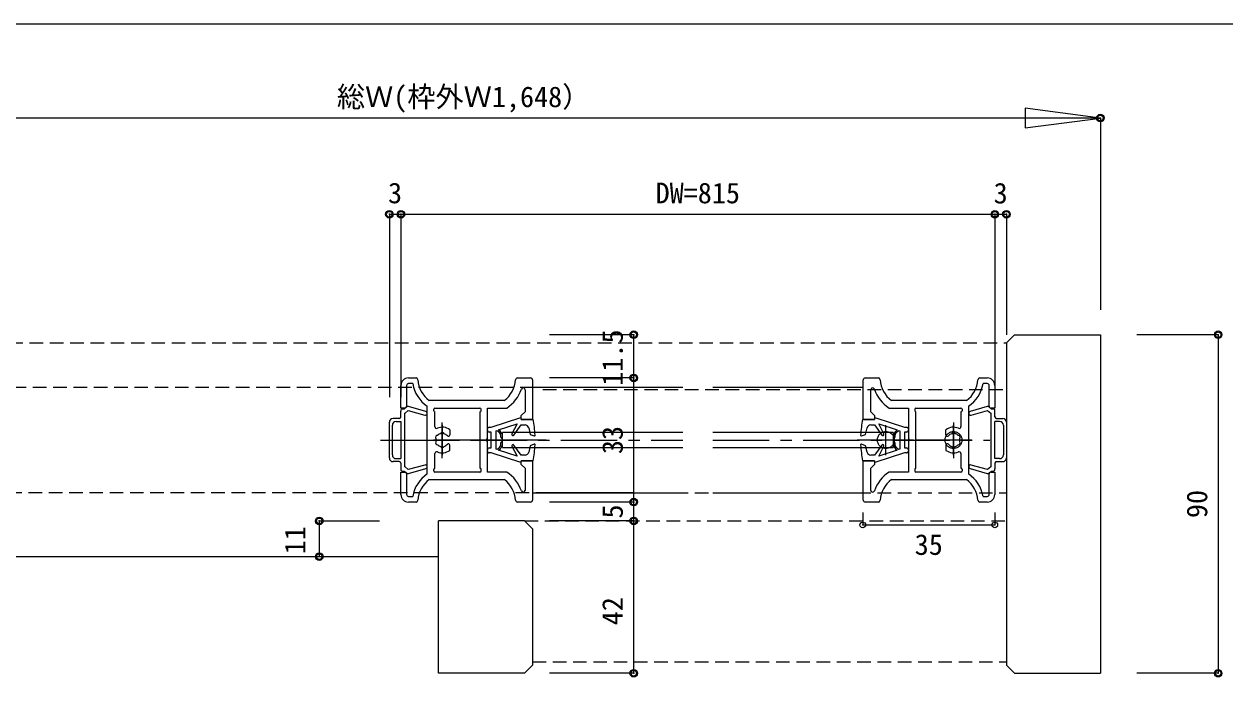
# Model space of a CAD drawing. Units: millimetres on the paper, enlarged 5 times, with parts at other scales. Extents: x -992 to 1008, y -685 to 700.
# Drawn here: x -590 to -57, y -341 to -51 of the extents above; entities that cross this region are included whole.
import ezdxf
from ezdxf.enums import TextEntityAlignment as Align

# ---------------------------------------------------------------- set-up
doc = ezdxf.new("R2010")
doc.units = ezdxf.units.MM
doc.header["$LTSCALE"] = 5
doc.header["$PDMODE"] = 32
doc.header["$PDSIZE"] = 2.5
for name, pattern in [('CHAIN1', [8, 5, -1, 1, -1]), ('DASHED1', [1.8, 1.2, -0.6]), ('DOUBLE_CHAIN1', [8.8, 5, -1, 0.6, -0.6, 0.6, -1])]:
    doc.linetypes.add(name, pattern=pattern)
for name, color, linetype, lineweight in [('1-0_H-SYM', 7, 'Continuous', 20), ('1-1_0', 7, 'Continuous', 20), ('2-0_18', 7, 'Continuous', 18)]:
    doc.layers.add(name, color=color, linetype=linetype, lineweight=lineweight)
doc.styles.add('ＭＳ ゴシック', font='')
doc.styles.get('ＭＳ ゴシック').set_extended_font_data('MS Gothic')

msp = doc.modelspace()

# ---------------------------------------------------------------- linework, layer by layer
at = {"layer": '1-0_H-SYM'}
msp.add_line((197.5, -51.25), (-967.5, -51.25), dxfattribs=at)
msp.add_line((197.5, -51.25), (-967.5, -51.25), dxfattribs=at)
at = {"layer": '1-1_0'}
msp.add_line((197.5, -51.25), (-967.5, -51.25), dxfattribs=at)
msp.add_line((197.5, -51.25), (-967.5, -51.25), dxfattribs=at)
at = {"layer": '2-0_18', "color": 4, "lineweight": 9}
for p, q in [((-112.266, -92.919), (-673.76, -92.919)), ((-112.266, -92.919), (-112.266, -177.978)), ((-427.567, -135.544), (-427.567, -216.623)), ((-422.417, -135.544), (-153.933, -135.544)), ((-422.417, -135.544), (-422.417, -216.623)), ((-159.083, -135.544), (-159.083, -216.623)), ((-153.933, -135.544), (-153.933, -188.935)), ((-60.039, -188.935), (-96.079, -188.935)), ((-60.039, -188.935), (-60.039, -338.935)), ((-159.083, -267.662), (-159.083, -273.24)), ((-458.635, -271.435), (-431.935, -271.435)), ((-458.635, -271.435), (-458.635, -287.268)), ((-60.039, -338.935), (-96.079, -338.935))]:
    msp.add_line(p, q, dxfattribs=at)
at = {"layer": '2-0_18'}
for p, q in [((-427.567, -135.544), (-422.417, -135.544)), ((-159.083, -135.544), (-153.933, -135.544)), ((-153.933, -192.47), (-150.397, -188.935)), ((-150.397, -188.935), (-112.266, -188.935)), ((-112.266, -188.935), (-112.266, -338.935)), ((-153.933, -192.47), (-153.933, -216.623)), ((-153.933, -192.47), (-153.933, -335.399)), ((-422.417, -221.435), (-422.417, -211.435)), ((-419.917, -211.435), (-419.917, -220.601)), ((-419.083, -208.101), (-415.724, -208.101)), ((-417.207, -210.602), (-419.083, -210.602)), ((-370.776, -208.101), (-364.917, -208.101)), ((-297.417, -212.268), (-364.083, -212.268)), ((-217.417, -212.268), (-284.083, -212.268)), ((-217.417, -226.435), (-217.417, -208.935)), ((-216.583, -208.101), (-210.724, -208.101)), ((-165.776, -208.101), (-162.417, -208.101)), ((-162.417, -210.602), (-164.293, -210.602)), ((-161.583, -220.601), (-161.583, -211.435)), ((-159.083, -211.435), (-159.083, -221.435)), ((-376.583, -218.101), (-409.917, -218.101)), ((-367.417, -213.306), (-367.417, -223.101)), ((-214.083, -223.101), (-214.083, -213.306)), ((-171.583, -218.101), (-204.917, -218.101)), ((-422.482, -222.584), (-422.482, -222.851)), ((-422.482, -225.351), (-422.482, -222.851)), ((-420.75, -221.435), (-422.417, -221.435)), ((-420.982, -221.851), (-421.82, -221.851)), ((-419.954, -220.998), (-420.982, -221.851)), ((-420.582, -223.684), (-419.159, -222.504)), ((-419.159, -222.504), (-411.873, -224.537)), ((-411.425, -222.931), (-419.047, -220.805)), ((-410.75, -235.101), (-410.75, -220.574)), ((-407.917, -222.601), (-407.917, -221.935)), ((-407.417, -221.435), (-387.417, -221.435)), ((-407.417, -229.601), (-407.417, -223.101)), ((-387.417, -223.101), (-387.417, -248.101)), ((-386.917, -222.601), (-386.917, -221.935)), ((-384.083, -221.435), (-375.544, -221.435)), ((-384.083, -235.101), (-384.083, -221.435)), ((-214.083, -223.101), (-212.417, -224.768)), ((-205.956, -221.435), (-197.417, -221.435)), ((-197.417, -221.435), (-197.417, -235.101)), ((-194.583, -221.935), (-194.583, -222.601)), ((-194.083, -221.435), (-174.083, -221.435)), ((-194.083, -248.101), (-194.083, -223.101)), ((-174.083, -223.101), (-174.083, -229.601)), ((-173.583, -221.935), (-173.583, -222.601)), ((-170.75, -220.574), (-170.75, -235.101)), ((-162.453, -220.805), (-170.075, -222.931)), ((-160.518, -221.851), (-161.546, -220.998)), ((-159.083, -221.435), (-160.75, -221.435)), ((-159.681, -221.851), (-160.518, -221.851)), ((-159.018, -224.185), (-159.018, -222.523)), ((-427.567, -243.518), (-427.567, -227.685)), ((-423.149, -226.018), (-425.9, -226.018)), ((-424.567, -227.351), (-422.482, -227.351)), ((-422.482, -227.351), (-422.482, -243.851)), ((-420.816, -223.684), (-420.582, -223.684)), ((-420.816, -223.684), (-420.816, -247.518)), ((-382.417, -229.935), (-369.25, -225.601)), ((-379.134, -231.135), (-370.917, -228.431)), ((-370.917, -228.431), (-373.195, -232.873)), ((-369.25, -225.601), (-369.083, -226.435)), ((-369.083, -226.435), (-363.75, -226.435)), ((-217.75, -226.435), (-212.417, -226.435)), ((-212.417, -226.435), (-217.417, -226.435)), ((-212.417, -224.768), (-212.417, -226.435)), ((-212.417, -226.435), (-212.25, -225.601)), ((-212.25, -225.601), (-199.083, -229.935)), ((-210.583, -228.431), (-202.366, -231.135)), ((-208.305, -232.873), (-210.583, -228.431)), ((-160.684, -247.518), (-160.684, -223.685)), ((-159.018, -225.351), (-159.018, -224.185)), ((-156.933, -227.351), (-159.018, -227.351)), ((-159.018, -243.851), (-159.018, -227.351)), ((-158.351, -226.018), (-155.6, -226.018)), ((-155.756, -226.018), (-155.591, -226.018)), ((-153.933, -227.685), (-153.933, -243.518)), ((-426.234, -242.185), (-426.234, -229.018)), ((-400.75, -231.019), (-400.75, -233.315)), ((-384.083, -231.268), (-384.083, -230.768)), ((-383.25, -229.935), (-382.417, -229.935)), ((-382.417, -232.101), (-383.25, -232.101)), ((-382.417, -239.086), (-382.417, -232.101)), ((-380.25, -231.503), (-379.75, -231.338)), ((-380.25, -239.7), (-380.25, -231.503)), ((-379.75, -231.338), (-379.75, -231.469)), ((-377.417, -238.935), (-377.417, -232.268)), ((-297.417, -232.268), (-377.417, -232.268)), ((-372.346, -233.396), (-369.083, -228.935)), ((-369.083, -228.935), (-367.397, -228.935)), ((-365.777, -230.212), (-365.083, -233.101)), ((-365.083, -233.101), (-363.367, -233.747)), ((-204.083, -232.268), (-284.083, -232.268)), ((-218.133, -233.747), (-216.417, -233.101)), ((-216.417, -233.101), (-215.723, -230.212)), ((-214.103, -228.935), (-212.417, -228.935)), ((-212.417, -228.935), (-209.154, -233.396)), ((-204.083, -232.268), (-204.083, -238.935)), ((-201.75, -231.338), (-201.25, -231.503)), ((-201.75, -231.469), (-201.75, -231.338)), ((-201.25, -231.503), (-201.25, -239.7)), ((-199.083, -229.935), (-198.25, -229.935)), ((-198.25, -232.101), (-199.083, -232.101)), ((-199.083, -232.101), (-199.083, -239.086)), ((-197.417, -230.768), (-197.417, -231.268)), ((-180.75, -233.315), (-180.75, -231.019)), ((-155.266, -229.018), (-155.266, -242.185)), ((-410.75, -250.629), (-410.75, -236.101)), ((-400.75, -240.184), (-400.75, -237.888)), ((-383.25, -239.101), (-382.417, -239.101)), ((-377.417, -238.935), (-297.417, -238.935)), ((-369.083, -242.268), (-372.346, -237.806)), ((-284.083, -238.935), (-204.083, -238.935)), ((-209.154, -237.806), (-212.417, -242.268)), ((-199.083, -239.101), (-198.25, -239.101)), ((-197.417, -236.101), (-197.417, -249.768)), ((-180.75, -237.888), (-180.75, -240.184)), ((-170.75, -236.101), (-170.75, -250.629)), ((-424.567, -243.851), (-422.482, -243.851)), ((-407.417, -248.101), (-407.417, -241.601)), ((-384.083, -240.435), (-384.083, -239.935)), ((-382.417, -241.268), (-383.25, -241.268)), ((-367.397, -242.268), (-369.083, -242.268)), ((-369.083, -244.768), (-364.083, -244.768)), ((-369.083, -246.435), (-369.083, -244.768)), ((-363.75, -244.768), (-369.083, -244.768)), ((-364.083, -244.768), (-364.083, -262.268)), ((-212.417, -244.768), (-217.75, -244.768)), ((-212.417, -242.268), (-214.103, -242.268)), ((-198.25, -241.268), (-199.083, -241.268)), ((-174.083, -241.601), (-174.083, -248.101)), ((-156.933, -243.851), (-159.018, -243.851)), ((-425.744, -245.185), (-425.909, -245.185)), ((-423.149, -245.185), (-425.9, -245.185)), ((-422.482, -245.851), (-422.482, -247.018)), ((-422.482, -247.018), (-422.482, -248.679)), ((-422.417, -249.768), (-420.75, -249.768)), ((-422.417, -259.768), (-422.417, -249.768)), ((-421.819, -249.351), (-420.982, -249.351)), ((-420.982, -249.351), (-419.954, -250.204)), ((-419.047, -250.398), (-411.425, -248.271)), ((-407.917, -249.268), (-407.917, -248.601)), ((-387.417, -249.768), (-407.417, -249.768)), ((-386.917, -249.268), (-386.917, -248.601)), ((-367.417, -248.101), (-369.083, -246.435)), ((-367.417, -248.101), (-367.417, -257.897)), ((-214.083, -257.897), (-214.083, -248.101)), ((-197.417, -249.768), (-205.956, -249.768)), ((-194.583, -248.601), (-194.583, -249.268)), ((-174.083, -249.768), (-194.083, -249.768)), ((-173.583, -248.601), (-173.583, -249.268)), ((-170.075, -248.271), (-162.453, -250.398)), ((-162.341, -248.699), (-169.627, -246.666)), ((-160.918, -247.518), (-162.341, -248.699)), ((-161.546, -250.204), (-160.518, -249.351)), ((-160.684, -247.518), (-160.918, -247.518)), ((-160.75, -249.768), (-159.083, -249.768)), ((-160.518, -249.351), (-159.68, -249.351)), ((-159.083, -249.768), (-159.083, -259.768)), ((-159.018, -245.851), (-159.018, -248.351)), ((-159.018, -248.618), (-159.018, -248.351)), ((-158.351, -245.185), (-155.6, -245.185)), ((-419.917, -250.601), (-419.917, -259.768)), ((-409.917, -253.101), (-376.583, -253.101)), ((-204.917, -253.101), (-171.583, -253.101)), ((-161.583, -259.768), (-161.583, -250.601)), ((-419.083, -260.601), (-417.207, -260.601)), ((-364.083, -258.935), (-297.417, -258.935)), ((-284.083, -258.935), (-217.417, -258.935)), ((-164.293, -260.601), (-162.417, -260.601)), ((-415.724, -263.101), (-419.083, -263.101)), ((-364.917, -263.101), (-370.776, -263.101)), ((-210.724, -263.101), (-216.583, -263.101)), ((-162.417, -263.101), (-165.776, -263.101)), ((-367.619, -271.435), (-405.75, -271.435)), ((-405.75, -338.935), (-405.75, -271.435)), ((-367.619, -271.435), (-364.083, -274.97)), ((-364.083, -274.97), (-364.083, -335.399)), ((-458.635, -287.268), (-431.935, -287.268)), ((-367.619, -338.935), (-405.75, -338.935)), ((-367.619, -338.935), (-364.083, -335.399)), ((-153.933, -335.399), (-150.397, -338.935)), ((-150.397, -338.935), (-112.266, -338.935))]:
    msp.add_line(p, q, dxfattribs=at)
at = {"layer": '2-0_18', "color": 4}
for p, q in [((-319.207, -188.935), (-356.562, -188.935)), ((-319.207, -208.101), (-319.207, -188.935)), ((-319.207, -208.101), (-356.562, -208.101)), ((-319.207, -263.101), (-319.207, -208.101)), ((-319.207, -263.101), (-356.562, -263.101)), ((-319.207, -271.435), (-319.207, -263.101)), ((-319.207, -271.435), (-356.562, -271.435)), ((-319.207, -338.935), (-319.207, -271.435)), ((-319.207, -338.935), (-356.562, -338.935))]:
    msp.add_line(p, q, dxfattribs=at)
at = {"layer": '2-0_18', "linetype": 'DASHED1'}
for p, q in [((-632.093, -192.601), (-153.933, -192.601)), ((-364.083, -333.935), (-153.933, -333.935))]:
    msp.add_line(p, q, dxfattribs=at)
at = {"layer": '2-0_18', "linetype": 'DASHED1', "lineweight": 20}
for p, q in [((-354.603, -212.377), (-632.093, -212.377)), ((-319.207, -212.268), (-356.562, -212.268)), ((-359.481, -213.264), (-153.933, -213.264)), ((-356.562, -258.935), (-632.093, -258.935)), ((-364.083, -258.935), (-153.933, -258.935)), ((-367.619, -271.435), (-153.933, -271.435))]:
    msp.add_line(p, q, dxfattribs=at)
at = {"layer": '2-0_18', "linetype": 'DOUBLE_CHAIN1'}
for p, q in [((-410.75, -248.935), (-410.75, -222.268)), ((-410.75, -248.935), (-410.75, -222.268)), ((-170.75, -222.268), (-170.75, -248.935)), ((-404.083, -228.935), (-404.083, -242.268)), ((-410.75, -235.601), (-397.417, -235.601)), ((-380.75, -235.601), (-367.417, -235.601))]:
    msp.add_line(p, q, dxfattribs=at)
at = {"layer": '2-0_18', "linetype": 'CHAIN1'}
for p, q in [((-404.083, -243.577), (-404.083, -227.88)), ((-177.416, -227.88), (-177.416, -243.577)), ((-207.417, -242.372), (-207.417, -229.039)), ((-177.416, -242.372), (-177.416, -229.039)), ((-431.525, -235.601), (-297.417, -235.601)), ((-383.004, -235.601), (-412.255, -235.601)), ((-358.092, -235.601), (-386.425, -235.601)), ((-284.083, -235.601), (-161.326, -235.601)), ((-195.074, -235.601), (-223.408, -235.601)), ((-169.245, -235.601), (-198.496, -235.601))]:
    msp.add_line(p, q, dxfattribs=at)
at = {"layer": '2-0_18', "lineweight": 20}
for p, q in [((-319.207, -258.935), (-356.562, -258.935)), ((-159.083, -258.935), (-159.083, -259.798)), ((-673.76, -287.268), (-405.75, -287.268))]:
    msp.add_line(p, q, dxfattribs=at)
at = {"layer": '2-0_18', "color": 4}
msp.add_lwpolyline([(-112.266, -92.919), (-145.6, -88.585), (-145.6, -97.252)], close=True, dxfattribs=at)
at = {"layer": '2-0_18'}
for points in [[(-364.083, -208.935), (-364.083, -226.435), (-369.083, -226.435), (-369.083, -224.768), (-367.417, -223.101)], [(-169.627, -224.537), (-162.341, -222.504), (-160.918, -223.685), (-160.684, -223.685)], [(-375.544, -249.768), (-384.083, -249.768), (-384.083, -236.101)], [(-373.195, -238.33), (-370.917, -242.772), (-379.134, -240.067)], [(-363.367, -237.456), (-365.083, -238.101), (-365.777, -240.99)], [(-215.723, -240.99), (-216.417, -238.101), (-218.133, -237.456)], [(-202.366, -240.067), (-210.583, -242.772), (-208.305, -238.33)], [(-369.083, -244.768), (-369.25, -245.601), (-382.417, -241.268)], [(-379.75, -239.734), (-379.75, -239.865), (-380.25, -239.7)], [(-217.417, -262.268), (-217.417, -244.768), (-212.417, -244.768), (-212.417, -246.435), (-214.083, -248.101)], [(-199.083, -241.268), (-212.25, -245.601), (-212.417, -244.768)], [(-201.25, -239.7), (-201.75, -239.865), (-201.75, -239.734)], [(-411.873, -246.666), (-419.159, -248.699), (-420.582, -247.518), (-420.816, -247.518)]]:
    msp.add_lwpolyline(points, dxfattribs=at)
at = {"layer": '2-0_18', "color": 4, "lineweight": 9}
msp.add_lwpolyline([(-217.641, -267.662), (-217.641, -273.24), (-159.083, -273.24)], dxfattribs=at)
at = {"layer": '2-0_18', "color": 4}
for centre in [(-112.266, -92.919), (-427.567, -135.544), (-422.417, -135.544), (-159.083, -135.544), (-153.933, -135.544), (-319.207, -188.935), (-60.039, -188.935), (-319.207, -208.101), (-319.207, -263.101), (-458.635, -271.435), (-319.207, -271.435), (-458.635, -287.268), (-319.207, -338.935), (-60.039, -338.935)]:
    msp.add_circle(centre, 1.667, dxfattribs=at)
at = {"layer": '2-0_18', "linetype": 'DOUBLE_CHAIN1'}
for centre in [(-207.417, -235.601), (-177.416, -235.601)]:
    msp.add_circle(centre, 3.75, dxfattribs=at)
at = {"layer": '2-0_18'}
for centre, radius, start, end in [((-419.083, -211.435), 3.333, 90, 180), ((-419.083, -211.435), 0.833, 90, 180), ((-402.417, -208.101), 15, 189.59406, 236.25101), ((-415.724, -208.935), 0.833, 3.58331, 90), ((-402.417, -208.101), 12.5, 183.58331, 233.1301), ((-384.083, -208.101), 12.5, 306.86988, 356.41667), ((-370.776, -208.935), 0.833, 90, 176.41667), ((-368.25, -213.306), 0.833, 0, 161.80511), ((-364.917, -208.935), 0.833, 0, 90), ((-216.583, -208.935), 0.833, 90, 180), ((-213.25, -213.306), 0.833, 18.19487, 180), ((-210.724, -208.935), 0.833, 3.58331, 90), ((-197.417, -208.101), 12.5, 183.58331, 233.1301), ((-179.083, -208.101), 12.5, 306.86988, 356.41667), ((-179.083, -208.101), 15, 303.74897, 350.40592), ((-165.776, -208.935), 0.833, 90, 176.41667), ((-162.417, -211.435), 3.333, 0, 90), ((-162.417, -211.435), 0.833, 0, 90), ((-384.083, -208.101), 15.833, 302.63688, 341.80511), ((-197.417, -208.101), 15.833, 198.19487, 237.3631), ((-421.82, -222.521), 0.667, 83.74691, 185.47778), ((-420.75, -220.601), 0.833, 270, 0), ((-419.316, -221.768), 1, 74.41073, 129.67924), ((-411.649, -223.734), 0.833, 254.41074, 74.41073), ((-411.649, -223.734), 0.833, 254.41074, 74.41073), ((-407.417, -221.935), 0.5, 90, 180), ((-407.417, -222.601), 0.5, 180, 270), ((-387.417, -221.935), 0.5, 0, 90), ((-387.417, -222.601), 0.5, 270, 0), ((-194.083, -221.935), 0.5, 90, 180), ((-194.083, -222.601), 0.5, 180, 270), ((-174.083, -221.935), 0.5, 0, 90), ((-174.083, -222.601), 0.5, 270, 0), ((-169.851, -223.734), 0.833, 105.58924, 285.58924), ((-169.851, -223.734), 0.833, 105.58924, 285.58924), ((-162.184, -221.768), 1, 50.32073, 105.58924), ((-160.75, -220.601), 0.833, 180, 270), ((-159.681, -222.517), 0.667, 359.46746, 94.039), ((-425.9, -227.685), 1.667, 90, 180), ((-424.567, -229.018), 1.667, 90, 180), ((-423.149, -225.351), 0.667, 270, 0), ((-446.006, -239.788), 83.333, 4.39027, 9.22102), ((-135.493, -239.788), 83.333, 170.77896, 175.60971), ((-158.351, -225.351), 0.667, 180, 270), ((-156.933, -229.018), 1.667, 0, 90), ((-155.6, -227.685), 1.667, 0, 90), ((-406.583, -229.601), 0.833, 180, 292.61985), ((-406.248, -234.351), 0.833, 82.0243, 217.97568), ((-404.083, -235.601), 5.667, 53.9681, 112.61985), ((-404.083, -235.601), 2.917, 105.35887, 134.64111), ((-404.083, -233.101), 0.833, 22.0243, 157.97567), ((-404.083, -235.601), 2.917, 40.18409, 74.64111), ((-401.376, -233.315), 0.626, 220.1841, 0), ((-383.25, -230.768), 0.833, 90, 180), ((-383.25, -231.268), 0.833, 180, 270), ((-379.583, -231.469), 0.167, 180, 245.68425), ((-380.75, -234.051), 2.667, 352.65043, 65.68424), ((-380.75, -234.051), 3.333, 352.65043, 61.00494), ((-372.75, -233.101), 0.5, 152.84901, 323.82075), ((-367.397, -230.601), 1.667, 13.49572, 90), ((-363.25, -233.435), 0.333, 249.3903, 4.39027), ((-218.25, -233.435), 0.333, 175.60971, 290.60968), ((-214.103, -230.601), 1.667, 90, 166.50425), ((-208.75, -233.101), 0.5, 216.17923, 27.15097), ((-200.75, -234.051), 3.333, 118.99504, 187.34955), ((-200.75, -234.051), 2.667, 114.31573, 187.34955), ((-201.917, -231.469), 0.167, 294.31573, 0), ((-198.25, -230.768), 0.833, 0, 90), ((-198.25, -231.268), 0.833, 270, 0), ((-177.416, -235.601), 5.667, 67.38012, 126.03187), ((-180.123, -233.315), 0.626, 180, 319.81588), ((-177.416, -235.601), 2.917, 105.35887, 139.81588), ((-177.416, -233.101), 0.833, 22.0243, 157.97567), ((-177.416, -235.601), 2.917, 45.35887, 74.64111), ((-175.252, -234.351), 0.833, 322.0243, 97.97567), ((-174.917, -229.601), 0.833, 247.38013, 0), ((-406.248, -236.851), 0.833, 142.0243, 277.97568), ((-404.083, -235.601), 2.917, 165.35887, 194.64111), ((-404.083, -235.601), 2.917, 225.35887, 254.64111), ((-404.083, -238.101), 0.833, 202.02431, 337.97567), ((-404.083, -235.601), 2.917, 285.35887, 319.81588), ((-401.376, -237.888), 0.626, 0, 139.81588), ((-384.083, -235.601), 0.5, 90, 270), ((-383.25, -239.935), 0.833, 90, 180), ((-380.75, -237.152), 2.667, 294.31573, 7.34954), ((-380.75, -237.152), 3.333, 298.99504, 7.34954), ((-377.775, -234.435), 0.333, 172.65043, 352.65043), ((-377.775, -236.768), 0.333, 7.34954, 187.34955), ((-372.75, -238.101), 0.5, 36.17922, 207.15097), ((-446.006, -231.414), 83.333, 350.77896, 355.60971), ((-363.25, -237.768), 0.333, 355.60971, 110.60968), ((-218.25, -237.768), 0.333, 69.3903, 184.39027), ((-135.493, -231.414), 83.333, 184.39027, 189.22102), ((-208.75, -238.101), 0.5, 332.84901, 143.82075), ((-200.75, -237.152), 3.333, 172.65043, 241.00494), ((-203.725, -234.435), 0.333, 187.34955, 7.34954), ((-203.725, -236.768), 0.333, 352.65043, 172.65043), ((-200.75, -237.152), 2.667, 172.65043, 245.68425), ((-198.25, -239.935), 0.833, 0, 90), ((-197.417, -235.601), 0.5, 270, 90), ((-180.123, -237.888), 0.626, 40.18409, 180), ((-177.416, -235.601), 2.917, 220.1841, 254.64111), ((-177.416, -238.101), 0.833, 202.02431, 337.97567), ((-177.416, -235.601), 2.917, 285.35887, 314.64111), ((-175.252, -236.851), 0.833, 262.02431, 37.97567), ((-177.416, -235.601), 2.917, 345.35887, 14.64111), ((-425.9, -243.518), 1.667, 180, 270), ((-424.567, -242.185), 1.667, 180, 270), ((-406.583, -241.601), 0.833, 67.38012, 180), ((-404.083, -235.601), 5.667, 247.38013, 306.03187), ((-383.25, -240.435), 0.833, 180, 270), ((-379.583, -239.734), 0.167, 114.31573, 180), ((-367.397, -240.601), 1.667, 270, 346.50425), ((-214.103, -240.601), 1.667, 193.49573, 270), ((-201.917, -239.734), 0.167, 0, 65.68424), ((-198.25, -240.435), 0.833, 270, 0), ((-177.416, -235.601), 5.667, 233.96811, 292.61985), ((-174.917, -241.601), 0.833, 0, 112.61985), ((-156.933, -242.185), 1.667, 270, 0), ((-155.6, -243.518), 1.667, 270, 0), ((-423.149, -245.851), 0.667, 0, 90), ((-421.819, -248.685), 0.667, 179.46746, 274.039), ((-420.75, -250.601), 0.833, 0, 90), ((-411.649, -247.469), 0.833, 285.58924, 105.58924), ((-411.649, -247.469), 0.833, 285.58924, 105.58924), ((-407.417, -248.601), 0.5, 90, 180), ((-407.417, -249.268), 0.5, 180, 270), ((-387.417, -248.601), 0.5, 0, 90), ((-387.417, -249.268), 0.5, 270, 0), ((-384.083, -263.101), 15.833, 18.19487, 57.36309), ((-197.417, -263.101), 15.833, 122.63688, 161.80511), ((-194.083, -248.601), 0.5, 90, 180), ((-194.083, -249.268), 0.5, 180, 270), ((-174.083, -248.601), 0.5, 0, 90), ((-174.083, -249.268), 0.5, 270, 0), ((-169.851, -247.469), 0.833, 74.41073, 254.41074), ((-169.851, -247.469), 0.833, 74.41073, 254.41074), ((-160.75, -250.601), 0.833, 90, 180), ((-159.68, -248.682), 0.667, 263.74692, 5.47778), ((-158.351, -245.851), 0.667, 90, 180), ((-419.316, -249.435), 1, 230.32074, 285.58924), ((-402.417, -263.101), 15, 123.74897, 170.40592), ((-402.417, -263.101), 12.5, 126.86988, 176.41667), ((-384.083, -263.101), 12.5, 3.58331, 53.13009), ((-197.417, -263.101), 12.5, 126.86988, 176.41667), ((-179.083, -263.101), 12.5, 3.58331, 53.13009), ((-179.083, -263.101), 15, 9.59405, 56.251), ((-162.184, -249.435), 1, 254.41074, 309.67924), ((-419.083, -259.768), 3.333, 180, 270), ((-419.083, -259.768), 0.833, 180, 270), ((-368.25, -257.897), 0.833, 198.19487, 0), ((-213.25, -257.897), 0.833, 180, 341.80511), ((-162.417, -259.768), 0.833, 270, 0), ((-162.417, -259.768), 3.333, 270, 0), ((-415.724, -262.268), 0.833, 270, 356.41667), ((-370.776, -262.268), 0.833, 183.58331, 270), ((-364.917, -262.268), 0.833, 270, 0), ((-216.583, -262.268), 0.833, 180, 270), ((-210.724, -262.268), 0.833, 270, 356.41667), ((-165.776, -262.268), 0.833, 183.58331, 270)]:
    msp.add_arc(centre, radius, start, end, dxfattribs=at)
at = {"layer": '2-0_18', "color": 5}
for p in [(-112.266, -92.919), (-427.567, -135.544), (-422.417, -135.544), (-159.083, -135.544), (-153.933, -135.544), (-319.207, -188.935), (-60.039, -188.935), (-319.207, -208.101), (-319.207, -263.101), (-458.635, -271.435), (-319.207, -271.435), (-458.635, -287.268), (-319.207, -338.935), (-60.039, -338.935)]:
    msp.add_point(p, dxfattribs=at)
at = {"layer": '2-0_18', "color": 4}
for p in [(-112.266, -92.919), (-427.567, -135.544), (-422.417, -135.544), (-159.083, -135.544), (-153.933, -135.544), (-319.207, -188.935), (-60.039, -188.935), (-319.207, -208.101), (-319.207, -263.101), (-458.635, -271.435), (-319.207, -271.435), (-458.635, -287.268), (-319.207, -338.935), (-60.039, -338.935)]:
    msp.add_point(p, dxfattribs=at)
at = {"layer": '2-0_18'}
for p in [(-217.641, -273.24), (-159.083, -273.24)]:
    msp.add_point(p, dxfattribs=at)

# ---------------------------------------------------------------- texts
at = {"layer": '2-0_18', "style": 'ＭＳ ゴシック'}
for s, p in [('総Ｗ(枠外Ｗ1,648）', (-450.837, -90.835)), ('3', (-428.158, -133.446)), ('DW=815', (-309.5, -133.461)), ('3', (-159.614, -133.52)), ('35', (-194.608, -289.249))]:
    msp.add_text(s, height=9.164, dxfattribs=at).set_placement(p, align=Align.BOTTOM_LEFT)
for s, p in [('11.5', (-321.291, -211.549)), ('33', (-321.291, -241.851)), ('90', (-62.123, -270.185)), ('5', (-321.291, -270.393)), ('11', (-462.074, -286.238)), ('42', (-321.291, -317.685))]:
    msp.add_text(s, height=9.164, rotation=90, dxfattribs=at).set_placement(p, align=Align.BOTTOM_LEFT)

doc.saveas('drawing.dxf')
